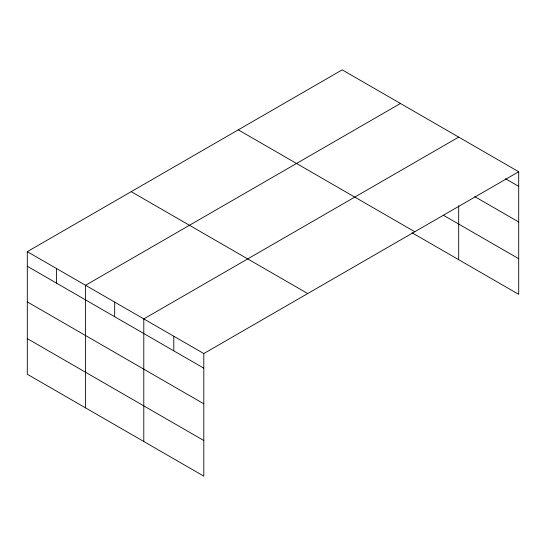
<?xml version="1.0" encoding="UTF-8"?>
<svg xmlns="http://www.w3.org/2000/svg" width="546" height="546" viewBox="0 0 546 546"><rect width="100%" height="100%" fill="white"/><g stroke="black" fill="none" stroke-linecap="round" stroke-linejoin="round"><path stroke-width="0.82" d="M27.3 251.658L203.801 353.555L203.801 476.153L27.3 374.249L27.3 251.658L342.199 69.847L518.7 171.751L518.7 294.342L412.093 232.794M400.443 103.481L85.545 285.285L85.545 407.876M458.688 137.107L143.789 318.912L143.789 441.502M203.801 353.555L518.7 171.751M505.528 178.76L518.7 186.363M474.788 196.649L518.7 221.997M443.4 215.24L518.7 258.708M238.281 129.846L414.783 231.75M131.217 191.66L307.719 293.564M27.3 266.271L203.801 368.175M27.3 301.904L203.801 403.808M27.3 338.616L203.801 440.52M458.688 205.705L458.688 259.698M173.792 336.234L173.792 350.853M114.667 302.095L114.667 316.714M56.422 268.468L56.422 283.087"/></g></svg>
